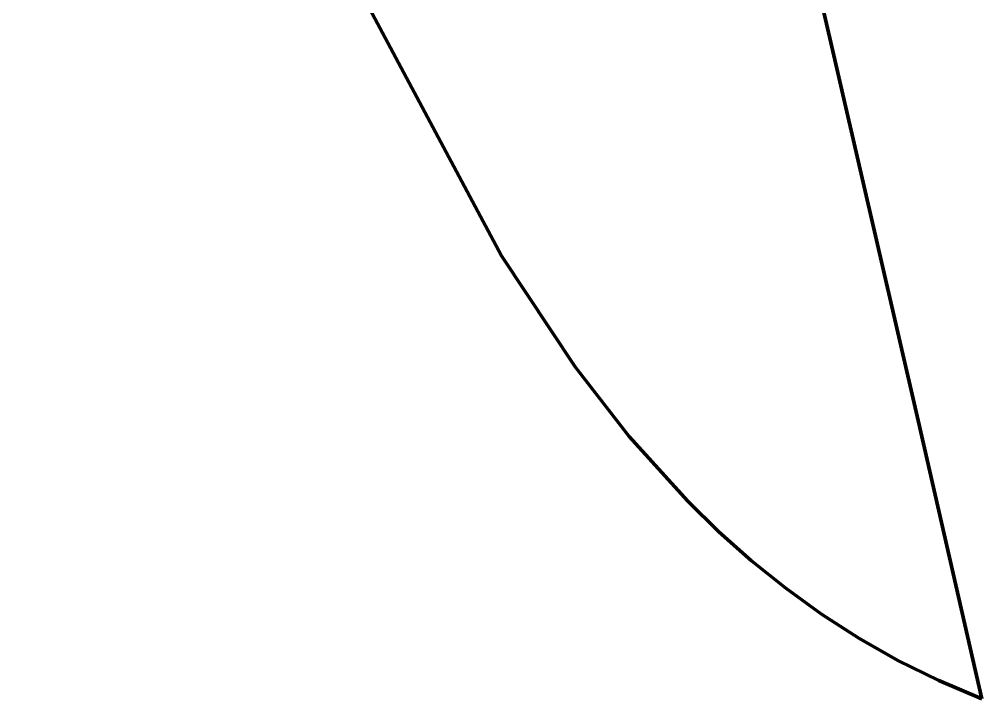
# Model space of a CAD drawing. Header units: millimetres. Extents: x 0 to 8.4, y 0 to 11.8.
# Drawn here: x 3.7763 to 3.9397, y 1.1103 to 1.2257 of the extents above; entities that cross this region are included whole.
import ezdxf

# ---------------------------------------------------------------- set-up
doc = ezdxf.new("R2010")
doc.units = ezdxf.units.MM
doc.layers.add('color#010101ff', color=7, linetype='CONTINUOUS', lineweight=100)
doc.layers.add('color#ffffffff', color=7, linetype='CONTINUOUS', lineweight=100)

msp = doc.modelspace()

# ---------------------------------------------------------------- linework, layer by layer
at = {"layer": 'color#010101ff'}
for p, q in [((3.77628, 1.81925), (3.92887, 1.15755)), ((3.85813, 1.1855), (3.8116, 1.27273)), ((3.87065, 1.16664), (3.85813, 1.1855)), ((3.87981, 1.15484), (3.87065, 1.16664)), ((3.92887, 1.15755), (3.93966, 1.11029)), ((3.88975, 1.14382), (3.87981, 1.15484)), ((3.89505, 1.13864), (3.88975, 1.14382)), ((3.90059, 1.13372), (3.89505, 1.13864)), ((3.90638, 1.12905), (3.90059, 1.13372)), ((3.91244, 1.12467), (3.90638, 1.12905)), ((3.91879, 1.12058), (3.91244, 1.12467)), ((3.92543, 1.11681), (3.91879, 1.12058)), ((3.93238, 1.11338), (3.92543, 1.11681)), ((3.93966, 1.11029), (3.93238, 1.11338))]:
    msp.add_line(p, q, dxfattribs=at)
at = {"layer": 'color#ffffffff'}
for p, q in [((3.92887, 1.15755), (3.77628, 1.81925)), ((3.8116, 1.27273), (3.85813, 1.1855)), ((3.85813, 1.1855), (3.87065, 1.16664)), ((3.87065, 1.16664), (3.87981, 1.15484)), ((3.93966, 1.11029), (3.92887, 1.15755)), ((3.87981, 1.15484), (3.88975, 1.14382)), ((3.88975, 1.14382), (3.89505, 1.13864)), ((3.89505, 1.13864), (3.90059, 1.13372)), ((3.90059, 1.13372), (3.90638, 1.12905)), ((3.90638, 1.12905), (3.91244, 1.12467)), ((3.91244, 1.12467), (3.91879, 1.12058)), ((3.91879, 1.12058), (3.92543, 1.11681)), ((3.92543, 1.11681), (3.93238, 1.11338)), ((3.93238, 1.11338), (3.93966, 1.11029))]:
    msp.add_line(p, q, dxfattribs=at)

doc.saveas('drawing.dxf')
